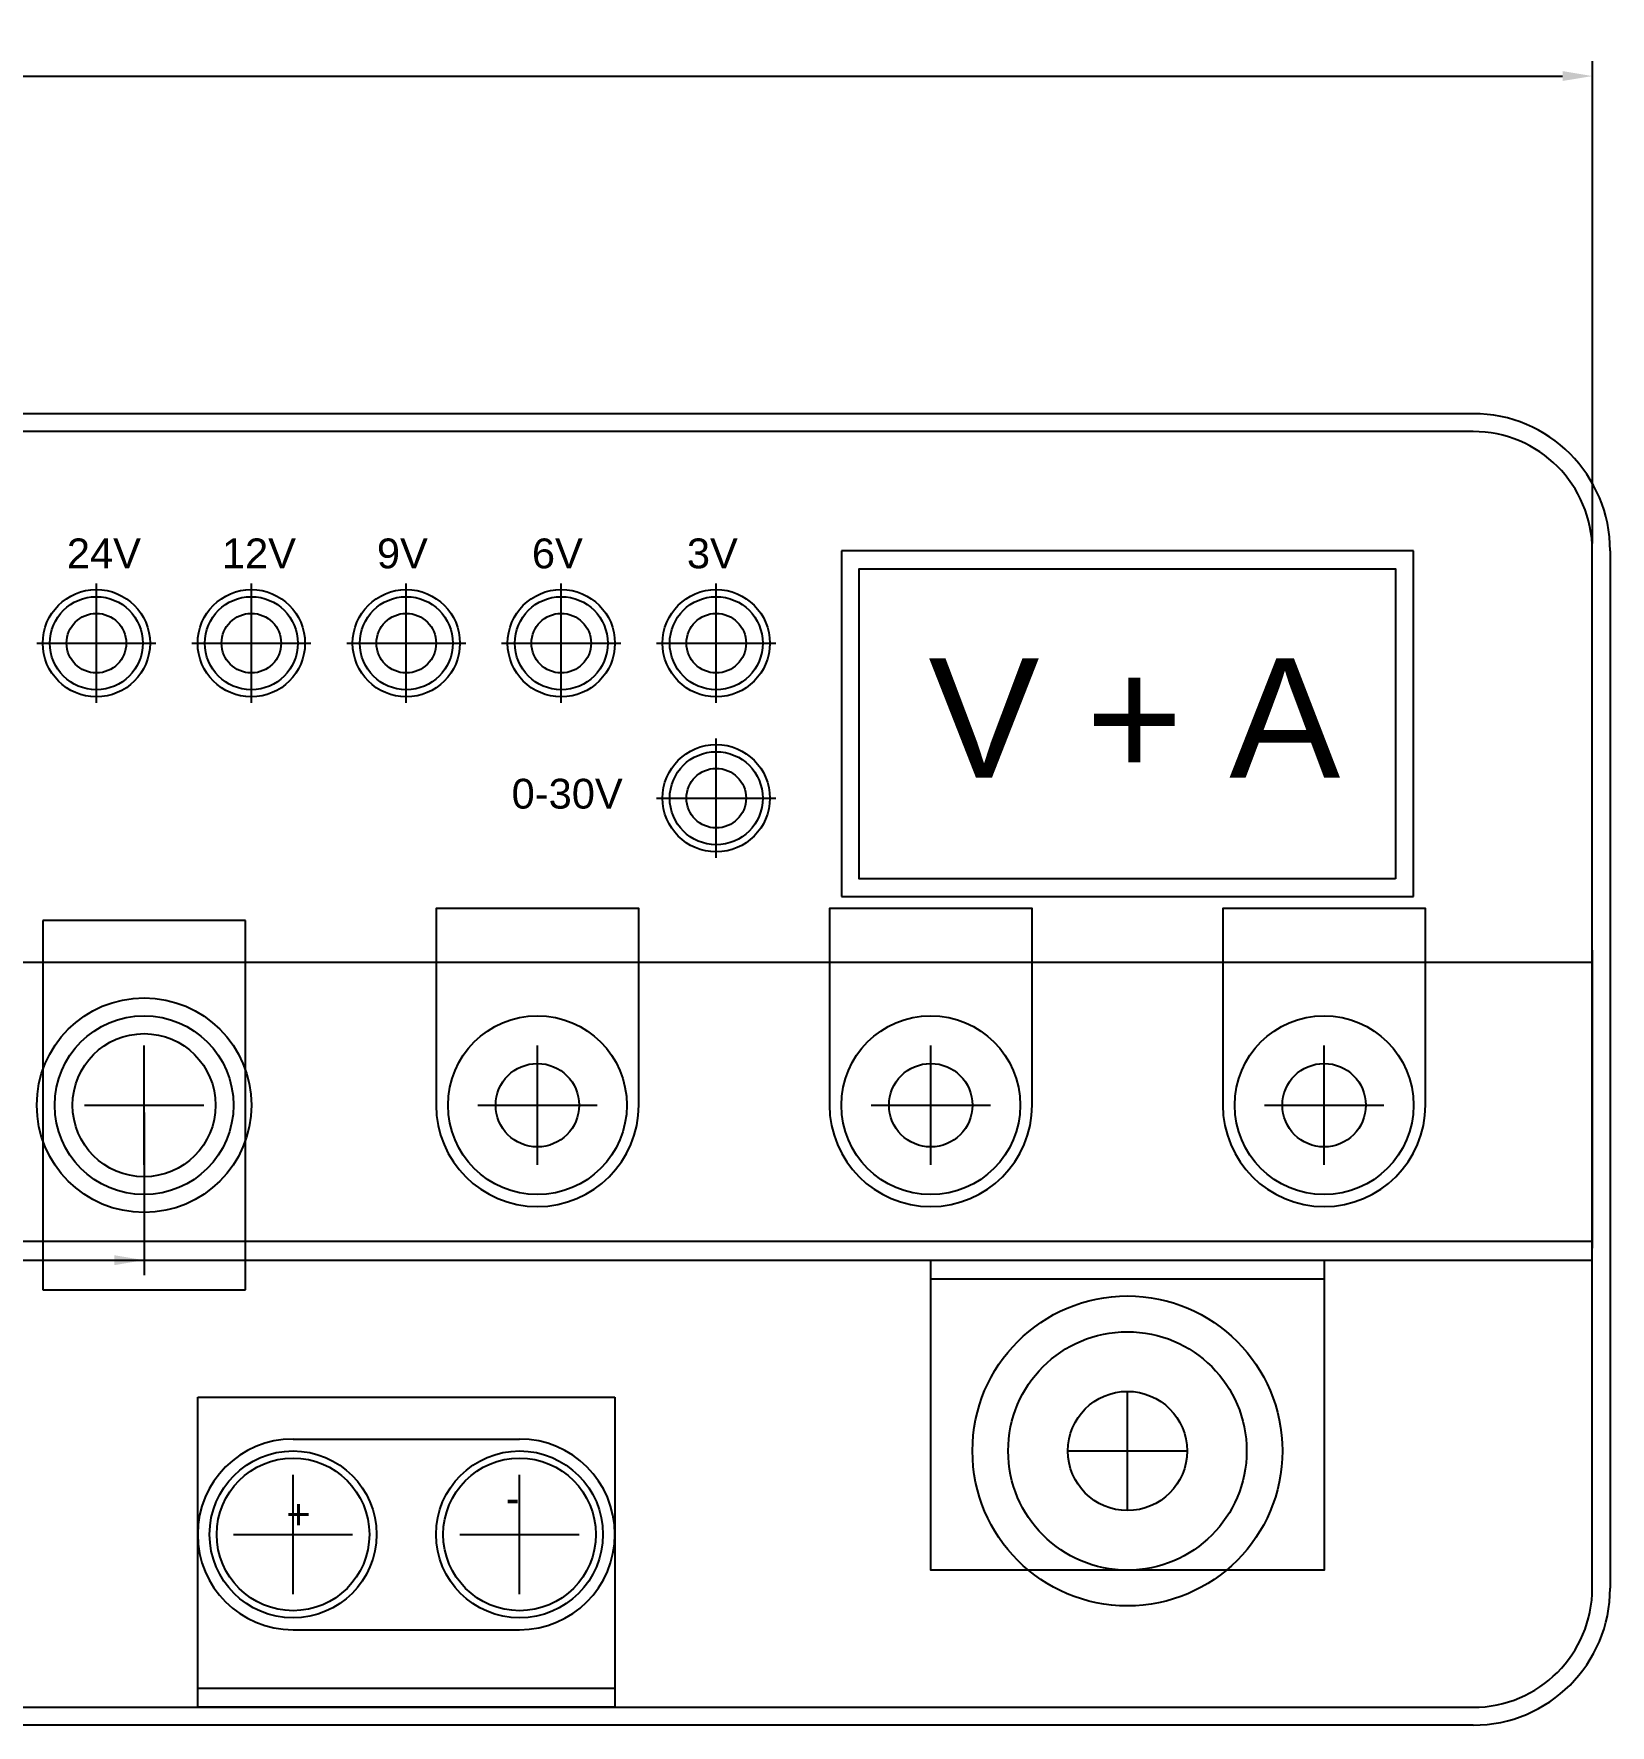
# Model space of a CAD drawing. Header units: millimetres. Extents: x 475 to 4099, y 1633 to 3451.
# Drawn here: x 3458.6 to 3590.9, y 1703.2 to 1845.1 of the extents above; entities that cross this region are included whole.
import ezdxf

# ---------------------------------------------------------------- set-up
doc = ezdxf.new("R2010")
doc.units = ezdxf.units.MM
for name, color, linetype in [('Bemassung', 80, 'Continuous'), ('Hilfslinie', 30, 'Continuous'), ('Kanten', 7, 'Continuous'), ('Verdeckt', 172, 'Continuous')]:
    doc.layers.add(name, color=color, linetype=linetype)
doc.styles.get("Standard").update_dxf_attribs({"font": 'arial.ttf'})
doc.dimstyles.new('ISO-25', dxfattribs={"dimtxt": 2.5, "dimasz": 2.5, "dimexe": 1.25, "dimexo": 0.625, "dimtad": 1, "dimtxsty": 'Standard', "dimcen": 2.5, "dimadec": 0, "dimazin": 0, "dimtfac": 1, "dimtmove": 0, "dimatfit": 3, "dimfxl": 1, "dimarcsym": 0})

# ---------------------------------------------------------------- blocks, each defined once
blk = doc.blocks.new('*D395')
at = {"layer": 'Bemassung', "color": 0, "lineweight": -2, "transparency": 16777216}
for p, q in [((3292.38, 1803.57), (3292.38, 1842.76)), ((3589.38, 1802.32), (3589.38, 1842.76)), ((3294.88, 1841.51), (3586.88, 1841.51))]:
    blk.add_line(p, q, dxfattribs=at)
at = {"layer": 'Bemassung', "color": 0, "transparency": 16777216}
for points in [[(3294.88, 1841.93), (3294.88, 1841.1), (3292.38, 1841.51)], [(3586.88, 1841.93), (3586.88, 1841.1), (3589.38, 1841.51)]]:
    blk.add_solid(points, dxfattribs=at)
at = {"layer": 'Defpoints', "color": 0, "transparency": 16777216}
for p in [(3589.38, 1841.51), (3292.38, 1802.95), (3589.38, 1801.7)]:
    blk.add_point(p, dxfattribs=at)
at = {"layer": 'Bemassung', "color": 0, "transparency": 16777216, "insert": (3440.88, 1843.41), "char_height": 2.5, "attachment_point": 5}
blk.add_mtext('297', dxfattribs=at)
blk = doc.blocks.new('*D402')
at = {"layer": 'Bemassung', "color": 0, "lineweight": -2, "transparency": 16777216}
for p, q in [((3413.88, 1754.57), (3413.88, 1740.95)), ((3467.88, 1754.57), (3467.88, 1740.95)), ((3416.38, 1742.2), (3465.38, 1742.2))]:
    blk.add_line(p, q, dxfattribs=at)
at = {"layer": 'Bemassung', "color": 0, "transparency": 16777216}
for points in [[(3416.38, 1742.61), (3416.38, 1741.78), (3413.88, 1742.2)], [(3465.38, 1742.61), (3465.38, 1741.78), (3467.88, 1742.2)]]:
    blk.add_solid(points, dxfattribs=at)
at = {"layer": 'Defpoints', "color": 0, "transparency": 16777216}
for p in [(3413.88, 1755.2), (3467.88, 1755.2), (3467.88, 1742.2)]:
    blk.add_point(p, dxfattribs=at)
at = {"layer": 'Bemassung', "color": 0, "transparency": 16777216, "insert": (3440.88, 1744.09), "char_height": 2.5, "attachment_point": 5}
blk.add_mtext('54', dxfattribs=at)

msp = doc.modelspace()

# ---------------------------------------------------------------- linework, layer by layer
for p, q in [((3579.375, 1811.696), (3302.375, 1811.696)), ((3589.375, 1714.696), (3589.375, 1801.696)), ((3302.375, 1704.696), (3579.375, 1704.696))]:
    msp.add_line(p, q)
for centre, radius in [((3500.875, 1755.196), 7.5), ((3533.875, 1755.196), 7.5), ((3566.875, 1755.196), 7.5), ((3550.375, 1726.196), 10)]:
    msp.add_circle(centre, radius)
for centre, start, end in [((3579.375, 1801.696), 0, 90), ((3579.375, 1714.696), 270, 0)]:
    msp.add_arc(centre, 10, start, end)
at = {"layer": 'Hilfslinie'}
for centre, radius in [((3463.875, 1793.946), 3.9), ((3476.875, 1793.946), 3.9), ((3489.875, 1793.946), 3.9), ((3502.875, 1793.946), 3.9), ((3515.875, 1793.946), 3.9), ((3515.875, 1780.946), 3.9), ((3467.875, 1755.196), 6), ((3500.875, 1755.196), 3.5), ((3533.875, 1755.196), 3.5), ((3566.875, 1755.196), 3.5), ((3550.375, 1726.196), 5), ((3480.375, 1719.196), 6.4), ((3499.375, 1719.196), 6.4)]:
    msp.add_circle(centre, radius, dxfattribs=at)
at = {"layer": 'Kanten'}
for p, q in [((3579.375, 1813.196), (3302.375, 1813.196)), ((3574.375, 1801.696), (3526.375, 1801.696)), ((3526.375, 1801.696), (3526.375, 1772.696)), ((3574.375, 1772.696), (3574.375, 1801.696)), ((3590.875, 1801.696), (3590.875, 1714.696)), ((3526.375, 1772.696), (3574.375, 1772.696)), ((3480.375, 1727.196), (3499.375, 1727.196)), ((3507.375, 1719.196), (3507.375, 1719.196)), ((3480.375, 1711.196), (3499.375, 1711.196)), ((3579.375, 1703.196), (3302.375, 1703.196))]:
    msp.add_line(p, q, dxfattribs=at)
for centre, radius in [((3463.875, 1793.946), 4.5), ((3476.875, 1793.946), 4.5), ((3489.875, 1793.946), 4.5), ((3502.875, 1793.946), 4.5), ((3515.875, 1793.946), 4.5), ((3463.875, 1793.946), 2.5), ((3476.875, 1793.946), 2.5), ((3489.875, 1793.946), 2.5), ((3502.875, 1793.946), 2.5), ((3515.875, 1793.946), 2.5), ((3515.875, 1780.946), 4.5), ((3515.875, 1780.946), 2.5), ((3467.875, 1755.196), 7.5), ((3480.375, 1719.196), 7), ((3499.375, 1719.196), 7)]:
    msp.add_circle(centre, radius, dxfattribs=at)
for centre, radius, start, end in [((3579.375, 1801.696), 11.5, 0, 90), ((3480.375, 1719.196), 8, 90, 180), ((3499.375, 1719.196), 8, 0, 90), ((3480.375, 1719.196), 8, 180, 270), ((3499.375, 1719.196), 8, 270, 0), ((3579.375, 1714.696), 11.5, 270, 0)]:
    msp.add_arc(centre, radius, start, end, dxfattribs=at)
at = {"layer": 'Verdeckt'}
for p, q in [((3463.875, 1788.946), (3463.875, 1798.946)), ((3476.875, 1788.946), (3476.875, 1798.946)), ((3489.875, 1788.946), (3489.875, 1798.946)), ((3502.875, 1788.946), (3502.875, 1798.946)), ((3515.875, 1788.946), (3515.875, 1798.946)), ((3458.875, 1793.946), (3468.875, 1793.946)), ((3471.875, 1793.946), (3481.875, 1793.946)), ((3484.875, 1793.946), (3494.875, 1793.946)), ((3497.875, 1793.946), (3507.875, 1793.946)), ((3510.875, 1793.946), (3520.875, 1793.946)), ((3515.875, 1775.946), (3515.875, 1785.946)), ((3510.875, 1780.946), (3520.875, 1780.946)), ((3476.375, 1770.696), (3459.375, 1770.696)), ((3459.375, 1770.696), (3459.375, 1739.696)), ((3476.375, 1739.696), (3476.375, 1770.696)), ((3589.375, 1768.196), (3589.375, 1743.196)), ((3292.375, 1767.196), (3589.375, 1767.196)), ((3467.875, 1750.196), (3467.875, 1760.196)), ((3500.875, 1750.196), (3500.875, 1760.196)), ((3533.875, 1750.196), (3533.875, 1760.196)), ((3566.875, 1750.196), (3566.875, 1760.196)), ((3462.875, 1755.196), (3472.875, 1755.196)), ((3495.875, 1755.196), (3505.875, 1755.196)), ((3528.875, 1755.196), (3538.875, 1755.196)), ((3561.875, 1755.196), (3571.875, 1755.196)), ((3292.375, 1743.796), (3589.375, 1743.796)), ((3292.375, 1742.196), (3589.375, 1742.196)), ((3459.375, 1739.696), (3476.375, 1739.696)), ((3566.875, 1740.596), (3533.875, 1740.596)), ((3472.375, 1704.696), (3472.375, 1730.696)), ((3472.375, 1730.696), (3507.375, 1730.696)), ((3507.375, 1730.696), (3507.375, 1704.696)), ((3550.375, 1721.196), (3550.375, 1731.196)), ((3545.375, 1726.196), (3555.375, 1726.196)), ((3480.375, 1714.196), (3480.375, 1724.196)), ((3499.375, 1714.196), (3499.375, 1724.196)), ((3475.375, 1719.196), (3485.375, 1719.196)), ((3494.375, 1719.196), (3504.375, 1719.196)), ((3472.375, 1706.296), (3507.375, 1706.296)), ((3507.375, 1704.696), (3472.375, 1704.696))]:
    msp.add_line(p, q, dxfattribs=at)
msp.add_lwpolyline([(3572.875, 1774.187), (3527.875, 1774.187), (3527.875, 1800.187), (3572.875, 1800.187)], close=True, dxfattribs=at)
for points in [[(3509.375, 1755.196), (3509.375, 1771.696), (3492.375, 1771.696), (3492.375, 1755.196, 1)], [(3542.375, 1755.196), (3542.375, 1771.696), (3525.375, 1771.696), (3525.375, 1755.196, 1)], [(3575.375, 1755.196), (3575.375, 1771.696), (3558.375, 1771.696), (3558.375, 1755.196, 1)]]:
    msp.add_lwpolyline(points, format="xyb", close=True, dxfattribs=at)
msp.add_lwpolyline([(3566.875, 1742.196), (3566.875, 1716.196), (3533.875, 1716.196), (3533.875, 1742.196)], dxfattribs=at)
for centre, radius in [((3467.875, 1755.196), 9), ((3550.375, 1726.196), 13)]:
    msp.add_circle(centre, radius, dxfattribs=at)

# ---------------------------------------------------------------- texts
at = {"layer": 'Kanten'}
msp.add_text('24V       12V       9V         6V         3V', height=2.5, dxfattribs=at).set_placement((3461.399, 1800.227))
for s, width, heights, insert, char_height, attachment_point in [('V + A', 39.97092, [0], (3568.233, 1792.672), 10, 3), ('0-30V', 40.8672, [0], (3498.711, 1782.573), 2.5, 1), ('+', 4.18126, [2.5], (3481.86, 1722.152), 2.5, 3), ('-', 2.92919, [0], (3499.375, 1723.491), 2.5, 3)]:
    msp.add_mtext_dynamic_manual_height_columns(s, width=width, gutter_width=12.5, heights=heights, dxfattribs=dict(at, insert=insert, char_height=char_height, attachment_point=attachment_point))

# ---------------------------------------------------------------- dimensions: what is measured, and where the dimension line sits
at = {"layer": 'Bemassung'}
for base, p1, p2, picture, middle in [((3589.375, 1841.513), (3292.375, 1802.946), (3589.375, 1801.696), '*D395', (3440.875, 1843.414)), ((3467.875, 1742.196), (3413.875, 1755.196), (3467.875, 1755.196), '*D402', (3440.875, 1744.093))]:
    dim = msp.add_linear_dim(base=base, p1=p1, p2=p2, dimstyle='ISO-25', dxfattribs=at)
    dim.commit()
    dim.dimension.update_dxf_attribs({"geometry": picture, "text_midpoint": middle})

doc.saveas('drawing.dxf')
